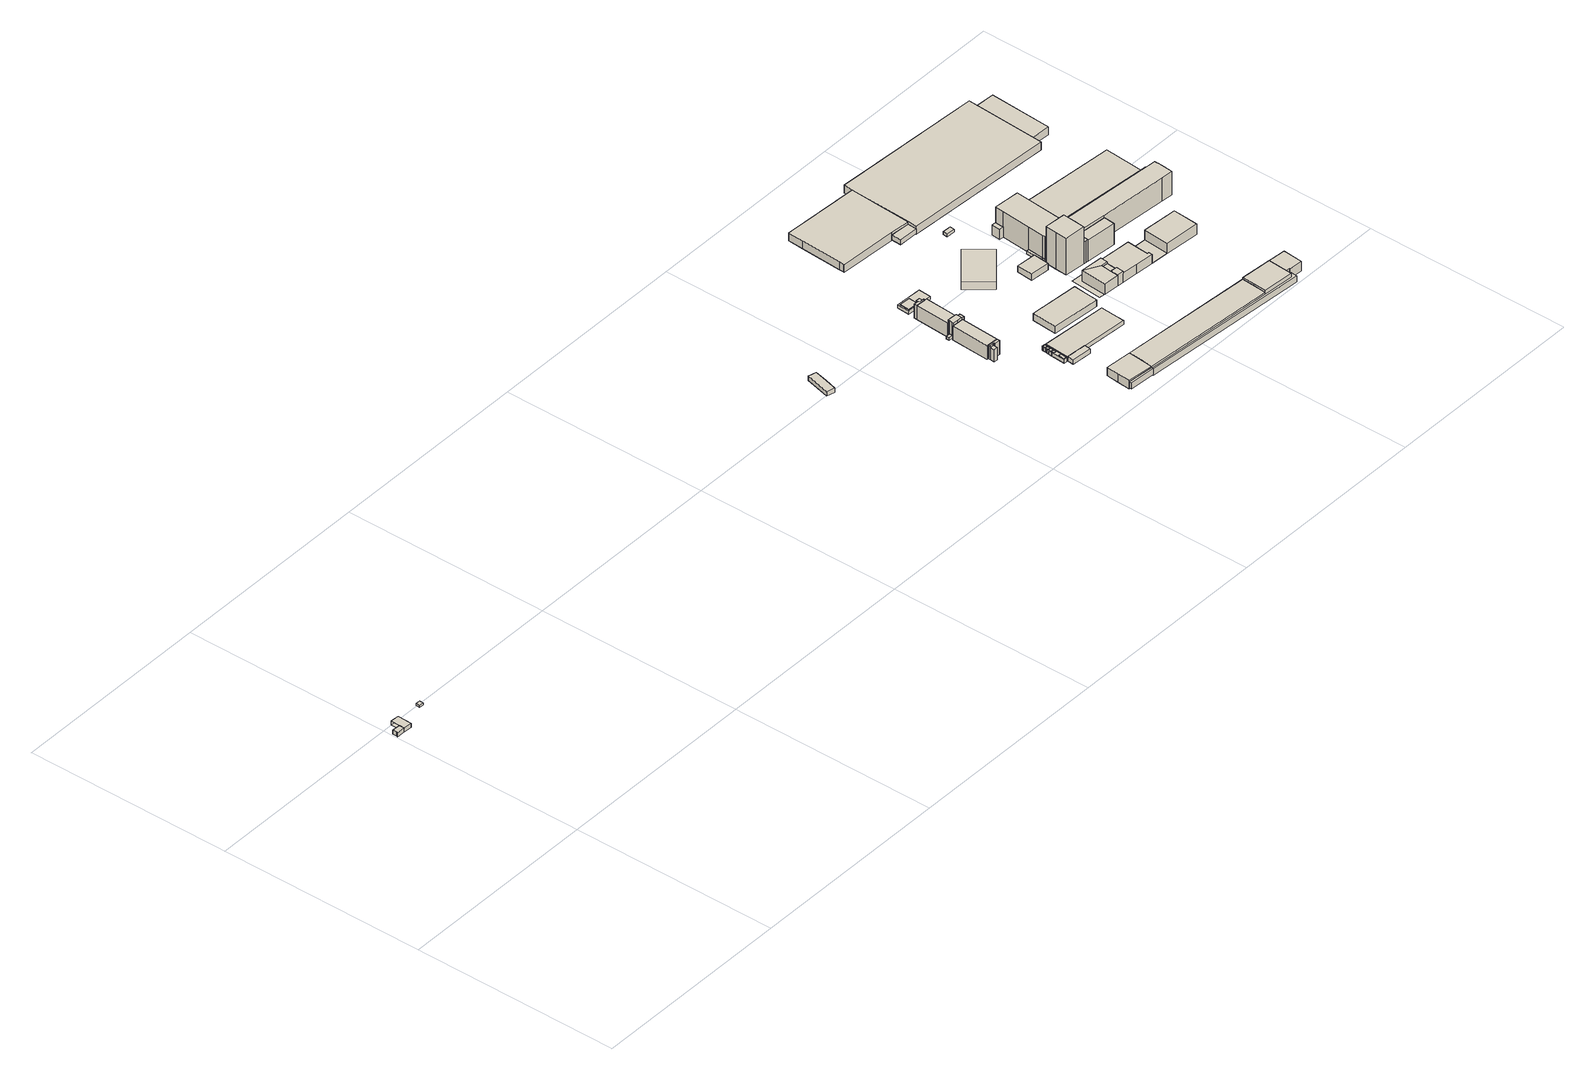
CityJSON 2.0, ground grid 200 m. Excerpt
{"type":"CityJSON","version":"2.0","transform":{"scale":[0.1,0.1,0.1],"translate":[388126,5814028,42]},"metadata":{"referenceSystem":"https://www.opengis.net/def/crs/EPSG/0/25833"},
"CityObjects":{
"building1":{"type":"Building","attributes":{"Gemeindeschluessel":"11000007","function":"31001_2081"},"address":[{"country":"Germany","locality":"Berlin","thoroughfareNumber":"20","thoroughfareName":"Priesterweg"}],"children":["building1-1","building1-2"]},
"building1-1":{"type":"BuildingPart","attributes":{"BezugspunktDach":"2200","measuredHeight":4.39,"storeysAboveGround":1},"parents":["building1"],"geometry":[{"type":"MultiSurface","lod":"1","boundaries":[[[0,1,2,3,4,5]],[[6,7,8,9,10,11]],[[8,7,3,2]],[[9,8,2,1]],[[10,9,1,0]],[[11,10,0,5]],[[6,11,5,4]]]}]},
"building1-2":{"type":"BuildingPart","attributes":{"BezugspunktDach":"2200","measuredHeight":4.13,"storeysAboveGround":1},"parents":["building1"],"geometry":[{"type":"MultiSurface","lod":"1","boundaries":[[[12,13,14,15,16]],[[17,18,6,11,19]],[[17,19,16,15]],[[18,17,15,14]],[[6,18,14,13]],[[5,4,6,13,12]],[[19,11,12,16]],[[11,6,4,5]]]}]},
"building2":{"type":"Building","attributes":{"Gemeindeschluessel":"11000007","BezugspunktDach":"2200","function":"31001_2612","measuredHeight":2.04,"storeysAboveGround":1},"address":[{"country":"Germany","locality":"Berlin","thoroughfareNumber":"21","thoroughfareName":"Priesterweg"}],"geometry":[{"type":"Solid","lod":"1","boundaries":[[[[20,21,22,23]],[[24,25,26,27]],[[24,27,23,22]],[[25,24,22,21]],[[26,25,21,20]],[[27,26,20,23]]]]}]},
"building3":{"type":"Building","attributes":{"name":"Stellwerk Tnt (Ruine)","Gemeindeschluessel":"11000007","BezugspunktDach":"2200","function":"31001_2423","measuredHeight":5.54,"storeysAboveGround":2},"address":[{"country":"Germany","locality":"Berlin","thoroughfareNumber":"47 (11)","thoroughfareName":"Prellerweg"}],"geometry":[{"type":"Solid","lod":"1","boundaries":[[[[28,29,30,31,32]],[[33,34,35,36,37]],[[33,37,32,31]],[[34,33,31,30]],[[35,34,30,29]],[[36,35,29,28]],[[37,36,28,32]]]]}]},
"building4":{"type":"Building","attributes":{"Gemeindeschluessel":"11000007","BezugspunktDach":"2200","function":"51009_1610","measuredHeight":3.23,"storeysAboveGround":0},"address":[{"country":"Germany","locality":"Berlin"}],"geometry":[{"type":"Solid","lod":"1","boundaries":[[[[38,39,40,41]],[[42,43,44,45]],[[42,45,41,40]],[[43,42,40,39]],[[44,43,39,38]],[[45,44,38,41]]]]}]},
"building5":{"type":"Building","attributes":{"Gemeindeschluessel":"11000007","function":"31001_2020"},"address":[{"country":"Germany","locality":"Berlin","thoroughfareNumber":"21 (4)","thoroughfareName":"Eresburgstraße"}],"children":["building5-1","building5-2","building5-3","building5-4","building5-5","building5-6","building5-7","building5-8"]},
"building5-1":{"type":"BuildingPart","attributes":{"BezugspunktDach":"2200","measuredHeight":13.93,"storeysAboveGround":4},"parents":["building5"],"geometry":[{"type":"MultiSurface","lod":"1","boundaries":[[[46,47,48,49,50,51]],[[52,53,54,55,56,57]],[[52,57,51,50]],[[53,52,50,49]],[[54,58,59,60,48]],[[55,54,48,47]],[[57,56,46,51]],[[60,59,58,61]],[[53,49,61,58]],[[56,55,47,46]]]}]},
"building5-2":{"type":"BuildingPart","attributes":{"BezugspunktDach":"2200","measuredHeight":13.89,"storeysAboveGround":4},"parents":["building5"],"geometry":[{"type":"MultiSurface","lod":"1","boundaries":[[[62,63,64,65,66,67,68]],[[69,70,71,72,73,74,75]],[[69,75,68,67]],[[70,69,67,66]],[[71,70,66,65]],[[72,71,65,64]],[[73,76,77,72,64,63]],[[74,73,63,62]],[[72,77,76,73]],[[78,75,79,74,62,68]]]}]},
"building5-3":{"type":"BuildingPart","attributes":{"BezugspunktDach":"2200","measuredHeight":13.92,"storeysAboveGround":4},"parents":["building5"],"geometry":[{"type":"MultiSurface","lod":"1","boundaries":[[[80,81,82,83,84,85,86]],[[75,74,87,88,89,90,91]],[[75,91,86,85]],[[74,62,68,75,85,84]],[[87,74,84,83]],[[88,87,83,82]],[[89,88,82,81]],[[91,90,80,86]],[[75,68,62,74]],[[90,92,93,94,80]],[[89,81,94,93]]]}]},
"building5-4":{"type":"BuildingPart","attributes":{"BezugspunktDach":"2200","measuredHeight":13.1,"storeysAboveGround":4},"parents":["building5"],"geometry":[{"type":"MultiSurface","lod":"1","boundaries":[[[76,95,96,77]],[[97,98,73,72]],[[97,72,77,96]],[[98,97,96,95]],[[73,98,95,76]],[[99,72,73,76,77]]]}]},
"building5-5":{"type":"BuildingPart","attributes":{"BezugspunktDach":"2200","measuredHeight":17.8,"storeysAboveGround":4},"parents":["building5"],"geometry":[{"type":"MultiSurface","lod":"1","boundaries":[[[100,101,102,103,104,105,106,107,108]],[[109,110,90,93,89,111,59,58,53]],[[109,53,108,107]],[[110,109,107,106]],[[90,110,106,105]],[[94,80,105,104]],[[89,81,94,93,104,103]],[[111,112,113,114,89,103,102]],[[59,111,102,101]],[[61,60,101,100]],[[49,61,58,100,108]],[[93,90,80,94]],[[93,94,81,89,115]],[[114,113,112,111]],[[58,59,60,61]],[[53,58,61,49]]]}]},
"building5-6":{"type":"BuildingPart","attributes":{"BezugspunktDach":"2200","measuredHeight":13.93,"storeysAboveGround":4},"parents":["building5"],"geometry":[{"type":"MultiSurface","lod":"1","boundaries":[[[116,117,118,119,47,46,120]],[[56,55,121,122,123,124,125]],[[56,125,120,46]],[[121,55,47,119]],[[122,121,119,118]],[[123,122,118,117]],[[124,123,117,116]],[[126,127,116,120]],[[55,56,46,47]],[[125,124,127,126]]]}]},
"building5-7":{"type":"BuildingPart","attributes":{"BezugspunktDach":"2200","measuredHeight":13.39,"storeysAboveGround":4},"parents":["building5"],"geometry":[{"type":"Solid","lod":"1","boundaries":[[[[128,127,126,129]],[[125,124,130,131]],[[125,131,129,126]],[[130,124,127,128]],[[131,130,128,129]],[[127,124,125,126]]]]}]},
"building5-8":{"type":"BuildingPart","attributes":{"BezugspunktDach":"2200","measuredHeight":15.84,"storeysAboveGround":4},"parents":["building5"],"geometry":[{"type":"Solid","lod":"1","boundaries":[[[[132,133,113,112]],[[114,134,135,111]],[[134,114,113,133]],[[135,134,133,132]],[[111,135,132,112]],[[114,111,112,113]]]]}]},
"building6":{"type":"Building","attributes":{"Gemeindeschluessel":"11000007","BezugspunktDach":"2200","function":"51009_1610","measuredHeight":6.25,"storeysAboveGround":0},"address":[{"country":"Germany","locality":"Berlin"}],"geometry":[{"type":"Solid","lod":"1","boundaries":[[[[136,137,138,139]],[[140,141,142,143]],[[140,143,139,138]],[[141,140,138,137]],[[142,141,137,136]],[[143,142,136,139]]]]}]},
"building7":{"type":"Building","attributes":{"Gemeindeschluessel":"11000007","BezugspunktDach":"2200","function":"31001_2140","measuredHeight":4.08,"storeysAboveGround":1},"address":[{"country":"Germany","locality":"Berlin","thoroughfareNumber":"20 (1)","thoroughfareName":"Bessemerstraße"}],"geometry":[{"type":"Solid","lod":"1","boundaries":[[[[144,145,146,147,148]],[[149,150,151,152,153]],[[149,153,148,147]],[[150,149,147,146]],[[151,150,146,145]],[[152,151,145,144]],[[153,152,144,148]]]]}]},
"building8":{"type":"Building","attributes":{"Gemeindeschluessel":"11000007","BezugspunktDach":"2200","function":"51009_1610","measuredHeight":4.01,"storeysAboveGround":0},"address":[{"country":"Germany","locality":"Berlin"}],"geometry":[{"type":"Solid","lod":"1","boundaries":[[[[154,155,156,157,158,159,160,161,162,163,164,165,166,167,168,169,170,171,172,173,174,175,176,177,178,179,180,181,182,183,184,185,186,187,188,189,190,191,192,193,194,195,196,197,198,199,200,201,202,203,204,205,206,207,208,209,210],[211,212,213,214,215,216,217,218,219,220,221,222,223,224,225,226,227,228,229,230,231,232,233,209],[234,235,236,237],[238,239,240,241,242,243,244,245,246,247,248,249,250,251,252,253,254,255,256,257,258,259,260,216]],[[261,262,263,264,265,266,267,268,269,270,271,272,273,274,275,276,277,278,279,280,281,282,283,284,285,286,287,288,289,290,291,292,293,294,295,296,297,298,299,300,301,302,303,304,305,306,307,308,309,310,311,312,313,314,315,316,317],[318,319,320,321,322,323,324,325,326,327,328,329,330,331,332,333,334,335,336,337,338,339,340,261],[341,342,343,344],[345,346,347,348,349,350,351,352,353,354,355,356,357,358,359,360,361,362,363,364,365,366,367,335]],[[261,317,210,209]],[[262,261,209,208]],[[263,262,208,207]],[[264,263,207,206]],[[265,264,206,205]],[[266,265,205,204]],[[267,266,204,203]],[[268,267,203,202]],[[269,268,202,201]],[[270,269,201,200]],[[271,270,200,199]],[[272,271,199,198]],[[273,272,198,197]],[[274,273,197,196]],[[275,274,196,195]],[[276,275,195,194]],[[277,276,194,193]],[[278,277,193,192]],[[279,278,192,191]],[[280,279,191,190]],[[281,280,190,189]],[[282,281,189,188]],[[283,282,188,187]],[[284,283,187,186]],[[285,284,186,185]],[[286,285,185,184]],[[287,286,184,183]],[[288,287,183,182]],[[289,288,182,181]],[[290,289,181,180]],[[291,290,180,179]],[[292,291,179,178]],[[293,292,178,177]],[[294,293,177,176]],[[295,294,176,175]],[[296,295,175,174]],[[297,296,174,173]],[[298,297,173,172]],[[299,298,172,171]],[[300,299,171,170]],[[301,300,170,169]],[[302,301,169,168]],[[303,302,168,167]],[[304,303,167,166]],[[305,304,166,165]],[[306,305,165,164]],[[307,306,164,163]],[[308,307,163,162]],[[309,308,162,161]],[[310,309,161,160]],[[311,310,160,159]],[[312,311,159,158]],[[313,312,158,157]],[[314,313,157,156]],[[315,314,156,155]],[[316,315,155,154]],[[317,316,154,210]],[[318,261,209,233]],[[319,318,233,232]],[[320,319,232,231]],[[321,320,231,230]],[[322,321,230,229]],[[323,322,229,228]],[[324,323,228,227]],[[325,324,227,226]],[[326,325,226,225]],[[327,326,225,224]],[[328,327,224,223]],[[329,328,223,222]],[[330,329,222,221]],[[331,330,221,220]],[[332,331,220,219]],[[333,332,219,218]],[[334,333,218,217]],[[335,334,217,216]],[[336,335,216,215]],[[337,336,215,214]],[[338,337,214,213]],[[339,338,213,212]],[[340,339,212,211]],[[261,340,211,209]],[[341,344,237,236]],[[342,341,236,235]],[[343,342,235,234]],[[344,343,234,237]],[[345,335,216,260]],[[346,345,260,259]],[[347,346,259,258]],[[348,347,258,257]],[[349,348,257,256]],[[350,349,256,255]],[[351,350,255,254]],[[352,351,254,253]],[[353,352,253,252]],[[354,353,252,251]],[[355,354,251,250]],[[356,355,250,249]],[[357,356,249,248]],[[358,357,248,247]],[[359,358,247,246]],[[360,359,246,245]],[[361,360,245,244]],[[362,361,244,243]],[[363,362,243,242]],[[364,363,242,241]],[[365,364,241,240]],[[366,365,240,239]],[[367,366,239,238]],[[335,367,238,216]]]]}]},
"building9":{"type":"Building","attributes":{"Gemeindeschluessel":"11000007","BezugspunktDach":"2200","function":"31001_2513","measuredHeight":3.84,"storeysAboveGround":1},"address":[{"country":"Germany","locality":"Berlin","thoroughfareNumber":"20 (2)","thoroughfareName":"Bessemerstraße"}],"geometry":[{"type":"Solid","lod":"1","boundaries":[[[[233,232,231,230,229,228,227,226,225,224,223,222,221,220,219,218,217,216,215,214,213,212,211,209]],[[368,369,370,371,372,373,374,375,376,377,378,379,380,381,382,383,384,385,386,387,388,389,390,391]],[[368,391,209,211]],[[369,368,211,212]],[[370,369,212,213]],[[371,370,213,214]],[[372,371,214,215]],[[373,372,215,216]],[[374,373,216,217]],[[375,374,217,218]],[[376,375,218,219]],[[377,376,219,220]],[[378,377,220,221]],[[379,378,221,222]],[[380,379,222,223]],[[381,380,223,224]],[[382,381,224,225]],[[383,382,225,226]],[[384,383,226,227]],[[385,384,227,228]],[[386,385,228,229]],[[387,386,229,230]],[[388,387,230,231]],[[389,388,231,232]],[[390,389,232,233]],[[391,390,233,209]]]]}]},
"building10":{"type":"Building","attributes":{"Gemeindeschluessel":"11000007","BezugspunktDach":"2200","function":"31001_2513","measuredHeight":3.64,"storeysAboveGround":1},"address":[{"country":"Germany","locality":"Berlin","thoroughfareNumber":"20 (3)","thoroughfareName":"Bessemerstraße"}],"geometry":[{"type":"Solid","lod":"1","boundaries":[[[[242,241,240,239,238,216,260,259,258,257,256,255,254,253,252,251,250,249,248,247,246,245,244,243]],[[392,393,394,395,396,397,398,399,400,401,402,403,404,405,406,407,408,409,410,411,412,413,414,415]],[[392,415,243,244]],[[393,392,244,245]],[[394,393,245,246]],[[395,394,246,247]],[[396,395,247,248]],[[397,396,248,249]],[[398,397,249,250]],[[399,398,250,251]],[[400,399,251,252]],[[401,400,252,253]],[[402,401,253,254]],[[403,402,254,255]],[[404,403,255,256]],[[405,404,256,257]],[[406,405,257,258]],[[407,406,258,259]],[[408,407,259,260]],[[409,408,260,216]],[[410,409,216,238]],[[411,410,238,239]],[[412,411,239,240]],[[413,412,240,241]],[[414,413,241,242]],[[415,414,242,243]]]]}]},
"building11":{"type":"Building","attributes":{"Gemeindeschluessel":"11000007","BezugspunktDach":"2200","function":"31001_2513","measuredHeight":3.41,"storeysAboveGround":1},"address":[{"country":"Germany","locality":"Berlin","thoroughfareNumber":"20 (4)","thoroughfareName":"Bessemerstraße"}],"geometry":[{"type":"Solid","lod":"1","boundaries":[[[[207,416,417,203,202,201,200,199,198,197,196,195,194,193,192,191,190,189,188,187,186,418,419,420]],[[421,422,423,424,425,426,427,428,429,430,431,432,433,434,435,436,437,438,439,440,441,442,443,444]],[[421,444,420,419]],[[422,421,419,418]],[[423,422,418,186]],[[424,423,186,187]],[[425,424,187,188]],[[426,425,188,189]],[[427,426,189,190]],[[428,427,190,191]],[[429,428,191,192]],[[430,429,192,193]],[[431,430,193,194]],[[432,431,194,195]],[[433,432,195,196]],[[434,433,196,197]],[[435,434,197,198]],[[436,435,198,199]],[[437,436,199,200]],[[438,437,200,201]],[[439,438,201,202]],[[440,439,202,203]],[[441,440,203,417]],[[442,441,417,416]],[[443,442,416,207]],[[444,443,207,420]]]]}]},
"building12":{"type":"Building","attributes":{"Gemeindeschluessel":"11000007","BezugspunktDach":"2200","function":"31001_2513","measuredHeight":3.21,"storeysAboveGround":1},"address":[{"country":"Germany","locality":"Berlin","thoroughfareNumber":"20 (5)","thoroughfareName":"Bessemerstraße"}],"geometry":[{"type":"Solid","lod":"1","boundaries":[[[[445,446,178,177,176,175,174,173,172,171,170,169,168,167,166,165,164,163,162,447,448,449,450,451]],[[452,453,454,455,456,457,458,459,460,461,462,463,464,465,466,467,468,469,470,471,472,473,474,475]],[[452,475,451,450]],[[453,452,450,449]],[[454,453,449,448]],[[455,454,448,447]],[[456,455,447,162]],[[457,456,162,163]],[[458,457,163,164]],[[459,458,164,165]],[[460,459,165,166]],[[461,460,166,167]],[[462,461,167,168]],[[463,462,168,169]],[[464,463,169,170]],[[465,464,170,171]],[[466,465,171,172]],[[467,466,172,173]],[[468,467,173,174]],[[469,468,174,175]],[[470,469,175,176]],[[471,470,176,177]],[[472,471,177,178]],[[473,472,178,446]],[[474,473,446,445]],[[475,474,445,451]]]]}]},
"building13":{"type":"Building","attributes":{"Gemeindeschluessel":"11000007","BezugspunktDach":"2200","function":"31001_2621","measuredHeight":3.21,"storeysAboveGround":1},"address":[{"country":"Germany","locality":"Berlin","thoroughfareNumber":"21 (2)","thoroughfareName":"Eresburgstraße"}],"geometry":[{"type":"Solid","lod":"1","boundaries":[[[[476,477,478,479]],[[480,481,482,483]],[[480,483,479,478]],[[481,480,478,477]],[[482,481,477,476]],[[483,482,476,479]]]]}]},
"building14":{"type":"Building","attributes":{"Gemeindeschluessel":"11000007","BezugspunktDach":"2200","function":"51009_1610","measuredHeight":3.25,"storeysAboveGround":0},"address":[{"country":"Germany","locality":"Berlin"}],"geometry":[{"type":"Solid","lod":"1","boundaries":[[[[484,485,486,487],[477,476,479,478]],[[488,489,490,491],[492,493,494,495]],[[488,491,487,486]],[[489,488,486,485]],[[490,489,485,484]],[[491,490,484,487]],[[492,495,478,479]],[[493,492,479,476]],[[494,493,476,477]],[[495,494,477,478]]]]}]},
"building15":{"type":"Building","attributes":{"Gemeindeschluessel":"11000007","function":"31001_2741"},"address":[{"country":"Germany","locality":"Berlin","thoroughfareNumber":"20","thoroughfareName":"Bessemerstraße"}],"children":["building15-1","building15-2"]},
"building15-1":{"type":"BuildingPart","attributes":{"BezugspunktDach":"2200","measuredHeight":6.26,"storeysAboveGround":1},"parents":["building15"],"geometry":[{"type":"MultiSurface","lod":"1","boundaries":[[[496,497,498,499,500]],[[501,502,503,504,505]],[[501,505,500,499]],[[502,501,499,498]],[[503,502,498,497]],[[504,503,497,496]],[[504,496,506,507]],[[500,505,507,506]]]}]},
"building15-2":{"type":"BuildingPart","attributes":{"BezugspunktDach":"2200","measuredHeight":4.5,"storeysAboveGround":1},"parents":["building15"],"geometry":[{"type":"MultiSurface","lod":"1","boundaries":[[[508,509,510,511]],[[505,507,512,513]],[[505,513,511,510]],[[506,500,510,509]],[[512,507,509,508]],[[513,512,508,511]],[[507,505,500,506]]]}]},
"building16":{"type":"Building","attributes":{"Gemeindeschluessel":"11000007","BezugspunktDach":"2200","function":"31001_2142","measuredHeight":8.24,"storeysAboveGround":1},"address":[{"country":"Germany","locality":"Berlin","thoroughfareNumber":"2 (4)","thoroughfareName":"Bessemerstraße"}],"geometry":[{"type":"Solid","lod":"1","boundaries":[[[[514,515,516,517,518]],[[519,520,521,522,523]],[[519,523,518,517]],[[520,519,517,516]],[[521,520,516,515]],[[522,521,515,514]],[[523,522,514,518]]]]}]},
"building17":{"type":"Building","attributes":{"Gemeindeschluessel":"11000007","BezugspunktDach":"2200","function":"31001_2142","measuredHeight":8.46,"storeysAboveGround":2},"address":[{"country":"Germany","locality":"Berlin","thoroughfareNumber":"2 (5)","thoroughfareName":"Bessemerstraße"}],"geometry":[{"type":"Solid","lod":"1","boundaries":[[[[524,525,526,527]],[[528,529,530,531]],[[528,531,527,526]],[[529,528,526,525]],[[530,529,525,524]],[[531,530,524,527]]]]}]},
"building18":{"type":"Building","attributes":{"Gemeindeschluessel":"11000007","function":"31001_2143"},"address":[{"country":"Germany","locality":"Berlin","thoroughfareNumber":"24 (1)","thoroughfareName":"Bessemerstraße"}],"children":["building18-1","building18-2","building18-3","building18-4"]},
"building18-1":{"type":"BuildingPart","attributes":{"BezugspunktDach":"2200","measuredHeight":11,"storeysAboveGround":2},"parents":["building18"],"geometry":[{"type":"MultiSurface","lod":"1","boundaries":[[[532,533,534,535,536,537,538]],[[539,540,541,542,543,544,545]],[[546,547,538,537]],[[540,548,546,539,537,536]],[[541,540,536,535]],[[549,550,551,541,535,534]],[[552,549,542,534,533]],[[544,543,533,532]],[[545,544,532,538]],[[539,545,547,546]],[[539,546,548,540]],[[542,553,550,549]],[[553,541,551,550]],[[543,542,549,552]]]}]},
"building18-2":{"type":"BuildingPart","attributes":{"BezugspunktDach":"2200","measuredHeight":10.86,"storeysAboveGround":2},"parents":["building18"],"geometry":[{"type":"MultiSurface","lod":"1","boundaries":[[[554,555,556,557,558,559,551,550,552]],[[553,541,560,561,562,563,564,565,543]],[[560,541,551,559]],[[561,560,559,558]],[[562,561,558,557]],[[563,562,557,556]],[[564,563,556,555]],[[565,564,555,554]],[[543,565,554,552]],[[553,566,542,549,550]],[[543,552,549,542]],[[541,553,550,551]]]}]},
"building18-3":{"type":"BuildingPart","attributes":{"BezugspunktDach":"2200","measuredHeight":9.81,"storeysAboveGround":2},"parents":["building18"],"geometry":[{"type":"MultiSurface","lod":"1","boundaries":[[[547,548,567,568]],[[569,570,571,572]],[[569,572,568,573,574,575,576,567],[577,575,574,568]],[[570,569,567,548]],[[571,570,540,539,545,547]],[[572,571,547,568]],[[567,576,575,574,573]],[[574,575,577,568]],[[547,545,539,546]],[[548,546,539,540]]]}]},
"building18-4":{"type":"BuildingPart","attributes":{"BezugspunktDach":"2200","measuredHeight":9.65,"storeysAboveGround":2},"parents":["building18"],"geometry":[{"type":"Solid","lod":"1","boundaries":[[[[568,574,567,578,579,580]],[[581,582,576,575,577,583]],[[581,583,580,579]],[[582,581,579,578]],[[576,582,578,567]],[[583,577,568,580]],[[575,576,567,574]],[[575,574,568,577]]]]}]},
"building19":{"type":"Building","attributes":{"Gemeindeschluessel":"11000007","BezugspunktDach":"2200","function":"51009_1610","measuredHeight":6.42,"storeysAboveGround":0},"address":[{"country":"Germany","locality":"Berlin"}],"geometry":[{"type":"Solid","lod":"1","boundaries":[[[[584,585,586,587,588,589,590,591]],[[592,593,594,595,596,597,598,599]],[[592,599,591,590]],[[593,592,590,589]],[[594,593,589,588]],[[595,594,588,587]],[[596,595,587,586]],[[597,596,586,585]],[[598,597,585,584]],[[599,598,584,591]]]]}]},
"building20":{"type":"Building","attributes":{"Gemeindeschluessel":"11000007","BezugspunktDach":"2200","function":"31001_2111","measuredHeight":6.46,"storeysAboveGround":1},"address":[{"country":"Germany","locality":"Berlin","thoroughfareNumber":"2 (7)","thoroughfareName":"Bessemerstraße"}],"geometry":[{"type":"Solid","lod":"1","boundaries":[[[[600,601,602,603,604,605]],[[606,607,608,609,610,611]],[[606,611,605,604]],[[607,606,604,603]],[[608,607,603,602]],[[609,608,602,601]],[[610,609,601,600]],[[611,610,600,605]]]]}]},
"building21":{"type":"Building","attributes":{"Gemeindeschluessel":"11000007","BezugspunktDach":"2200","function":"51009_1610","measuredHeight":4.78,"storeysAboveGround":0},"address":[{"country":"Germany","locality":"Berlin"}],"geometry":[{"type":"Solid","lod":"1","boundaries":[[[[612,613,614,615]],[[616,617,618,619]],[[616,619,615,614]],[[617,616,614,613]],[[618,617,613,612]],[[619,618,612,615]]]]}]},
"building22":{"type":"Building","attributes":{"Gemeindeschluessel":"11000007","BezugspunktDach":"2200","function":"51009_1610","measuredHeight":3.13,"storeysAboveGround":0},"address":[{"country":"Germany","locality":"Berlin"}],"geometry":[{"type":"Solid","lod":"1","boundaries":[[[[620,621,622,623,624]],[[625,626,627,628,629]],[[625,629,624,623]],[[626,625,623,622]],[[627,626,622,621]],[[628,627,621,620]],[[629,628,620,624]]]]}]},
"building23":{"type":"Building","attributes":{"Gemeindeschluessel":"11000007","BezugspunktDach":"2200","function":"51009_1610","measuredHeight":3.1,"storeysAboveGround":0},"address":[{"country":"Germany","locality":"Berlin"}],"geometry":[{"type":"Solid","lod":"1","boundaries":[[[[621,630,631,622]],[[632,633,627,626]],[[632,626,622,631]],[[633,632,631,630]],[[627,633,630,621]],[[626,627,621,622]]]]}]},
"building24":{"type":"Building","attributes":{"Gemeindeschluessel":"11000007","BezugspunktDach":"2200","function":"31001_2142","measuredHeight":37.64,"storeysAboveGround":10},"address":[{"country":"Germany","locality":"Berlin","thoroughfareNumber":"2 (8)","thoroughfareName":"Bessemerstraße"}],"geometry":[{"type":"Solid","lod":"1","boundaries":[[[[634,635,636,637,638,639]],[[640,641,642,643,644,645]],[[640,645,639,638]],[[641,640,638,637]],[[642,641,637,636]],[[643,642,636,635]],[[644,643,635,634]],[[645,644,634,639]]]]}]},
"building25":{"type":"Building","attributes":{"Gemeindeschluessel":"11000007","BezugspunktDach":"2200","function":"31001_2523","measuredHeight":2.79,"storeysAboveGround":1},"address":[{"country":"Germany","locality":"Berlin","thoroughfareNumber":"21 (3)","thoroughfareName":"Eresburgstraße"}],"geometry":[{"type":"Solid","lod":"1","boundaries":[[[[646,647,648,649]],[[650,651,652,653]],[[650,653,649,648]],[[651,650,648,647]],[[652,651,647,646]],[[653,652,646,649]]]]}]},
"building26":{"type":"Building","attributes":{"Gemeindeschluessel":"11000007","function":"31001_2111"},"address":[{"country":"Germany","locality":"Berlin","thoroughfareNumber":"2 (2)","thoroughfareName":"Bessemerstraße"}],"children":["building26-1","building26-2","building26-3","building26-4","building26-5"]},
"building26-1":{"type":"BuildingPart","attributes":{"BezugspunktDach":"2200","measuredHeight":10.96,"storeysAboveGround":2},"parents":["building26"],"geometry":[{"type":"MultiSurface","lod":"1","boundaries":[[[654,655,656,657,658,659,660,661,662]],[[663,664,665,666,667,668,669,670,671]],[[666,665,659,658]],[[667,666,658,657]],[[668,667,657,656]],[[669,668,656,655]],[[670,669,655,654]],[[671,670,654,662]],[[662,661,663,671]],[[665,664,660,659]]]}]},
"building26-2":{"type":"BuildingPart","attributes":{"BezugspunktDach":"2200","measuredHeight":10.95,"storeysAboveGround":2},"parents":["building26"],"geometry":[{"type":"MultiSurface","lod":"1","boundaries":[[[672,673,674,675,676]],[[677,678,679,680,681]],[[677,681,676,675]],[[682,683,684,685,679,678,674,673]],[[681,680,672,676]],[[678,686,677,675,674]],[[685,684,683,682]],[[679,673,672,680]]]}]},
"building26-3":{"type":"BuildingPart","attributes":{"BezugspunktDach":"2200","measuredHeight":11.05,"storeysAboveGround":2},"parents":["building26"],"geometry":[{"type":"MultiSurface","lod":"1","boundaries":[[[687,688,689,690]],[[679,663,671,680]],[[673,672,690,689]],[[691,692,682,689,688]],[[663,679,685,693]],[[671,662,661,688,687]],[[680,671,687,690]],[[674,678,679,673]],[[672,673,679,680]],[[693,685,682,692,691]],[[663,661,662,671]]]}]},
"building26-4":{"type":"BuildingPart","attributes":{"BezugspunktDach":"2200","measuredHeight":11.02,"storeysAboveGround":2},"parents":["building26"],"geometry":[{"type":"MultiSurface","lod":"1","boundaries":[[[694,695,696,697]],[[665,664,678,677]],[[665,677,697,696]],[[660,659,665,696,695]],[[683,698,695,694]],[[678,664,699,684]],[[675,674,694,697]],[[661,663,664,660]],[[665,659,660,664]],[[684,699,698,683]],[[700,677,678,674,675]]]}]},
"building26-5":{"type":"BuildingPart","attributes":{"BezugspunktDach":"2200","measuredHeight":9.37,"storeysAboveGround":2},"parents":["building26"],"geometry":[{"type":"MultiSurface","lod":"1","boundaries":[[[692,698,683,682]],[[684,699,693,685]],[[661,660,698,692]],[[684,685,682,683]],[[701,699,684,702,683,698]],[[693,699,660,661]],[[685,693,692,682,703]]]}]},
"building27":{"type":"Building","attributes":{"Gemeindeschluessel":"11000007","BezugspunktDach":"2200","function":"51009_1610","measuredHeight":23.08,"storeysAboveGround":0},"address":[{"country":"Germany","locality":"Berlin"}],"geometry":[{"type":"Solid","lod":"1","boundaries":[[[[704,705,706,707,708,709,710]],[[643,711,712,713,714,715,644]],[[643,644,710,709]],[[711,643,709,708]],[[712,711,708,707]],[[713,712,707,706]],[[714,713,706,705]],[[715,714,705,704]],[[644,715,704,710]]]]}]},
"building28":{"type":"Building","attributes":{"Gemeindeschluessel":"11000007","BezugspunktDach":"2200","function":"51009_1610","measuredHeight":0.26,"storeysAboveGround":0},"address":[{"country":"Germany","locality":"Berlin"}],"geometry":[{"type":"Solid","lod":"1","boundaries":[[[[716,717,718,719,720,721,722,723,724,725,726,727]],[[728,729,730,731,732,733,734,735,736,737,738,739]],[[728,739,727,726]],[[729,728,726,725]],[[730,729,725,724]],[[731,730,724,723]],[[732,731,723,722]],[[733,732,722,721]],[[734,733,721,720]],[[735,734,720,719]],[[736,735,719,718]],[[737,736,718,717]],[[738,737,717,716]],[[739,738,716,727]]]]}]},
"building29":{"type":"Building","attributes":{"Gemeindeschluessel":"11000007","function":"31001_2142"},"address":[{"country":"Germany","locality":"Berlin","thoroughfareNumber":"2 (6)","thoroughfareName":"Bessemerstraße"}],"children":["building29-1","building29-2"]},
"building29-1":{"type":"BuildingPart","attributes":{"BezugspunktDach":"2200","measuredHeight":26.45,"storeysAboveGround":7},"parents":["building29"],"geometry":[{"type":"MultiSurface","lod":"1","boundaries":[[[740,741,742,743,744,745,746,747,748,749,750,751]],[[627,633,752,753,754,755,756,757,758,759,760,628]],[[627,628,751,750]],[[633,627,750,749]],[[752,633,749,748]],[[753,761,762,748,747]],[[754,753,747,746]],[[755,754,746,745]],[[756,755,745,744]],[[757,756,744,743]],[[758,757,743,742]],[[759,758,742,741]],[[760,759,741,740]],[[628,760,740,751]],[[752,762,761,753]]]}]},
"building29-2":{"type":"BuildingPart","attributes":{"BezugspunktDach":"2200","measuredHeight":10.46,"storeysAboveGround":7},"parents":["building29"],"geometry":[{"type":"MultiSurface","lod":"1","boundaries":[[[762,761,763,764]],[[765,766,767,768]],[[765,768,764,763]],[[766,765,763,761]],[[767,766,761,753,752]],[[768,767,762,764]],[[752,753,761,762]]]}]},
"building30":{"type":"Building","attributes":{"Gemeindeschluessel":"11000007","function":"31001_2050"},"address":[{"country":"Germany","locality":"Berlin","thoroughfareNumber":"21","thoroughfareName":"Eresburgstraße"}],"children":["building30-1","building30-2","building30-3"]},
"building30-1":{"type":"BuildingPart","attributes":{"BezugspunktDach":"2200","measuredHeight":8.03,"storeysAboveGround":1},"parents":["building30"],"geometry":[{"type":"MultiSurface","lod":"1","boundaries":[[[769,770,771,772,773,774,775,776,777]],[[778,779,780,781,782,783,784,785,786]],[[778,786,777,776]],[[779,778,776,775]],[[780,787,788,789,790,779,775,774]],[[781,780,774,773]],[[782,781,773,772]],[[783,782,772,771]],[[785,784,770,769]],[[786,785,769,777]],[[791,788,787,780]],[[792,789,788,791]],[[792,779,790,789]],[[784,783,771,770]]]}]},
"building30-2":{"type":"BuildingPart","attributes":{"BezugspunktDach":"2200","measuredHeight":8.09,"storeysAboveGround":1},"parents":["building30"],"geometry":[{"type":"Solid","lod":"1","boundaries":[[[[793,794,790,789,788,787,795,796,797,798,799,800,801]],[[802,803,804,805,806,807,780,791,792,779,778,808,809]],[[802,809,801,800]],[[803,802,800,799]],[[804,803,799,798]],[[805,804,798,797]],[[806,805,797,796]],[[807,806,796,795]],[[780,807,795,787]],[[791,780,787,788]],[[779,792,789,790]],[[778,779,790,794]],[[808,778,794,793]],[[809,808,793,801]],[[792,791,788,789]]]]}]},
"building30-3":{"type":"BuildingPart","attributes":{"BezugspunktDach":"2200","measuredHeight":8.1,"storeysAboveGround":1},"parents":["building30"],"geometry":[{"type":"MultiSurface","lod":"1","boundaries":[[[810,811,812,813]],[[783,814,815,784]],[[771,770,813,812]],[[814,783,812,811]],[[815,814,811,810]],[[784,815,810,813]],[[783,784,770,771]]]}]},
"building31":{"type":"Building","attributes":{"Gemeindeschluessel":"11000007","BezugspunktDach":"2200","function":"31001_2111","measuredHeight":11.67,"storeysAboveGround":2},"address":[{"country":"Germany","locality":"Berlin","thoroughfareNumber":"2 (1)","thoroughfareName":"Bessemerstraße"}],"geometry":[{"type":"Solid","lod":"1","boundaries":[[[[816,817,818,819,820]],[[731,821,822,823,732]],[[731,732,820,819]],[[821,731,819,818]],[[822,821,818,817]],[[823,822,817,816]],[[732,823,816,820]]]]}]},
"building32":{"type":"Building","attributes":{"Gemeindeschluessel":"11000007","function":"31001_2111"},"address":[{"country":"Germany","locality":"Berlin","thoroughfareNumber":"2 (3)","thoroughfareName":"Bessemerstraße"}],"children":["building32-1","building32-2","building32-3","building32-4"]},
"building32-1":{"type":"BuildingPart","attributes":{"BezugspunktDach":"2200","measuredHeight":28.22,"storeysAboveGround":5},"parents":["building32"],"geometry":[{"type":"MultiSurface","lod":"1","boundaries":[[[824,825,826,827,828,829,830,831,832,833,834,835,836,837,838]],[[839,840,841,842,843,844,845,846,847,848,849,850,851,852,853]],[[839,853,838,837]],[[840,839,837,836]],[[841,840,836,835]],[[842,841,835,834]],[[843,842,834,833]],[[844,843,833,832]],[[854,855,856,832,831]],[[846,845,831,830]],[[847,846,830,829]],[[848,847,829,828]],[[849,848,828,827]],[[850,849,827,826]],[[851,850,826,825]],[[852,851,825,824]],[[853,857,858,859,852,824,838]],[[845,844,856,855,854]],[[852,859,858,857]]]}]},
"building32-2":{"type":"BuildingPart","attributes":{"BezugspunktDach":"2200","measuredHeight":21.34,"storeysAboveGround":5},"parents":["building32"],"geometry":[{"type":"Solid","lod":"1","boundaries":[[[[860,859,858,861]],[[857,852,862,863]],[[857,863,861,858]],[[862,852,859,860]],[[863,862,860,861]],[[852,857,858,859]]]]}]},
"building32-3":{"type":"BuildingPart","attributes":{"BezugspunktDach":"2200","measuredHeight":16.99,"storeysAboveGround":5},"parents":["building32"],"geometry":[{"type":"MultiSurface","lod":"1","boundaries":[[[855,864,865,866,856]],[[867,868,869,845,844]],[[867,844,856,866]],[[870,871,866,865]],[[869,868,865,864]],[[845,869,864,855]],[[868,867,871,870]],[[844,845,872,855,856]]]}]},
"building32-4":{"type":"BuildingPart","attributes":{"BezugspunktDach":"2200","measuredHeight":11.63,"storeysAboveGround":5},"parents":["building32"],"geometry":[{"type":"MultiSurface","lod":"1","boundaries":[[[870,873,874,871]],[[875,876,868,867]],[[875,867,871,874]],[[876,875,874,873]],[[868,876,873,870]],[[867,868,870,871,877]]]}]}
},
"vertices":[
[171,1855,53],[177,1994,53],[136,1996,53],[96,1998,53],[92,1909,53],[90,1858,53],[92,1909,13],[96,1998,13],[136,1996,13],[177,1994,13],[171,1855,13],[90,1858,13],
[90,1858,54],[92,1909,54],[12,1912,54],[11,1873,54],[10,1861,54],[11,1873,13],[12,1912,13],[10,1861,13],
[457,1962,32],[458,2003,32],[416,2005,32],[415,1964,32],[416,2005,11],[458,2003,11],[457,1962,11],[415,1964,11],
[5619,1942,90],[5650,2063,90],[5680,2184,90],[5603,2203,90],[5540,1962,90],[5603,2203,46],[5680,2184,46],[5650,2063,46],[5619,1942,46],[5540,1962,46],
[6777,1675,49],[6779,1706,49],[6741,1708,49],[6739,1677,49],[6741,1708,22],[6779,1706,22],[6777,1675,22],[6739,1677,22],
[6759,1288,160],[6859,1282,160],[6880,1654,160],[6777,1660,160],[6764,1661,160],[6742,1289,160],[6764,1661,20],[6777,1660,20],[6880,1654,20],[6859,1282,20],[6759,1288,20],[6742,1289,20],[6824,1657,20],[6870,1655,20],[6870,1655,160],[6824,1657,160],
[6885,2046,159],[6886,2063,159],[6850,2065,159],[6838,2065,159],[6839,2077,159],[6788,2080,159],[6786,2053,159],[6788,2080,20],[6839,2077,20],[6838,2065,20],[6850,2065,20],[6886,2063,20],[6885,2046,20],[6786,2053,20],[6886,2063,142],[6850,2065,142],[6786,2053,90],[6844,2049,20],
[6780,1721,160],[6874,1716,160],[6883,1715,160],[6902,2045,160],[6885,2046,160],[6786,2053,160],[6767,1722,160],[6902,2045,20],[6883,1715,20],[6874,1716,20],[6780,1721,20],[6767,1722,20],[6783,1721,20],[6827,1718,20],[6827,1718,160],
[6889,2108,142],[6853,2110,142],[6853,2110,20],[6889,2108,20],[6850,2065,90],
[6824,1657,185],[6870,1655,185],[6871,1662,185],[6874,1716,185],[6827,1718,185],[6780,1721,185],[6779,1706,185],[6777,1675,185],[6777,1660,185],[6777,1675,20],[6779,1706,20],[6871,1662,20],[6871,1662,171],[6874,1708,171],[6874,1708,20],[6838,1718,20],
[6795,1269,160],[6807,1269,160],[6806,1257,160],[6857,1254,160],[6758,1271,160],[6857,1254,20],[6806,1257,20],[6807,1269,20],[6795,1269,20],[6758,1271,20],[6758,1271,144],[6795,1269,144],
[6791,1224,144],[6755,1226,144],[6791,1224,20],[6755,1226,20],
[6907,1661,171],[6909,1706,171],[6909,1706,20],[6907,1661,20],
[7171,145,93],[7426,129,93],[7428,148,93],[7171,170,93],[7428,148,30],[7426,129,30],[7171,145,30],[7171,170,30],
[7127,796,47],[7140,795,47],[7145,856,47],[7119,858,47],[7114,797,47],[7119,858,7],[7145,856,7],[7140,795,7],[7127,796,7],[7114,797,7],
[7143,790,46],[7162,1034,46],[7129,1037,46],[7127,1021,46],[7128,1024,46],[7130,1028,46],[7132,1030,46],[7135,1033,46],[7138,1034,46],[7142,1035,46],[7146,1035,46],[7150,1034,46],[7154,1031,46],[7157,1028,46],[7158,1025,46],[7159,1020,46],[7159,1016,46],[7158,1012,46],[7156,1009,46],[7152,1006,46],[7149,1004,46],[7145,1003,46],[7140,1003,46],[7137,1005,46],[7133,1007,46],[7131,1010,46],[7129,1013,46],[7128,1016,46],[7127,1020,46],[7125,990,46],[7126,993,46],[7128,996,46],[7130,999,46],[7133,1001,46],[7137,1003,46],[7141,1003,46],[7145,1002,46],[7149,1001,46],[7152,998,46],[7155,995,46],[7156,991,46],[7157,987,46],[7156,983,46],[7155,979,46],[7152,975,46],[7149,973,46],[7145,971,46],[7141,971,46],[7136,972,46],[7133,973,46],[7130,975,46],[7128,977,46],[7126,980,46],[7125,983,46],[7125,986,46],[7120,923,46],[7110,793,46],[7121,927,46],[7122,931,46],[7125,934,46],[7129,936,46],[7132,938,46],[7137,938,46],[7141,938,46],[7144,936,46],[7148,933,46],[7150,930,46],[7152,926,46],[7152,922,46],[7151,918,46],[7149,914,46],[7147,911,46],[7143,908,46],[7139,907,46],[7135,906,46],[7131,907,46],[7127,909,46],[7124,911,46],[7122,915,46],[7120,919,46],[7114,797,46],[7119,858,46],[7145,856,46],[7140,795,46],[7133,939,46],[7129,942,46],[7126,944,46],[7124,948,46],[7123,952,46],[7123,956,46],[7124,960,46],[7126,964,46],[7129,967,46],[7132,969,46],[7136,970,46],[7140,970,46],[7144,969,46],[7148,967,46],[7151,964,46],[7153,961,46],[7154,957,46],[7154,953,46],[7153,949,46],[7151,945,46],[7149,942,46],[7145,940,46],[7141,939,46],[7120,923,6],[7125,986,6],[7125,983,6],[7126,980,6],[7128,977,6],[7130,975,6],[7133,973,6],[7136,972,6],[7141,971,6],[7145,971,6],[7149,973,6],[7152,975,6],[7155,979,6],[7156,983,6],[7157,987,6],[7156,991,6],[7155,995,6],[7152,998,6],[7149,1001,6],[7145,1002,6],[7141,1003,6],[7137,1003,6],[7133,1001,6],[7130,999,6],[7128,996,6],[7126,993,6],[7125,990,6],[7127,1020,6],[7128,1016,6],[7129,1013,6],[7131,1010,6],[7133,1007,6],[7137,1005,6],[7140,1003,6],[7145,1003,6],[7149,1004,6],[7152,1006,6],[7156,1009,6],[7158,1012,6],[7159,1016,6],[7159,1020,6],[7158,1025,6],[7157,1028,6],[7154,1031,6],[7150,1034,6],[7146,1035,6],[7142,1035,6],[7138,1034,6],[7135,1033,6],[7132,1030,6],[7130,1028,6],[7128,1024,6],[7127,1021,6],[7129,1037,6],[7162,1034,6],[7143,790,6],[7110,793,6],[7120,919,6],[7122,915,6],[7124,911,6],[7127,909,6],[7131,907,6],[7135,906,6],[7139,907,6],[7143,908,6],[7147,911,6],[7149,914,6],[7151,918,6],[7152,922,6],[7152,926,6],[7150,930,6],[7148,933,6],[7144,936,6],[7141,938,6],[7137,938,6],[7132,938,6],[7129,936,6],[7125,934,6],[7122,931,6],[7121,927,6],[7145,856,6],[7119,858,6],[7114,797,6],[7140,795,6],[7141,939,6],[7145,940,6],[7149,942,6],[7151,945,6],[7153,949,6],[7154,953,6],[7154,957,6],[7153,961,6],[7151,964,6],[7148,967,6],[7144,969,6],[7140,970,6],[7136,970,6],[7132,969,6],[7129,967,6],[7126,964,6],[7124,960,6],[7123,956,6],[7123,952,6],[7124,948,6],[7126,944,6],[7129,942,6],[7133,939,6],
[7121,927,8],[7122,931,8],[7125,934,8],[7129,936,8],[7132,938,8],[7137,938,8],[7141,938,8],[7144,936,8],[7148,933,8],[7150,930,8],[7152,926,8],[7152,922,8],[7151,918,8],[7149,914,8],[7147,911,8],[7143,908,8],[7139,907,8],[7135,906,8],[7131,907,8],[7127,909,8],[7124,911,8],[7122,915,8],[7120,919,8],[7120,923,8],
[7124,960,10],[7126,964,10],[7129,967,10],[7132,969,10],[7136,970,10],[7140,970,10],[7144,969,10],[7148,967,10],[7151,964,10],[7153,961,10],[7154,957,10],[7154,953,10],[7153,949,10],[7151,945,10],[7149,942,10],[7145,940,10],[7141,939,10],[7137,938,10],[7133,939,10],[7129,942,10],[7126,944,10],[7124,948,10],[7123,952,10],[7123,956,10],
[7127,979,46],[7129,976,46],[7127,995,46],[7125,991,46],[7125,987,46],[7125,991,12],[7127,995,12],[7130,999,12],[7133,1001,12],[7137,1003,12],[7141,1003,12],[7145,1002,12],[7149,1001,12],[7152,998,12],[7155,995,12],[7156,991,12],[7157,987,12],[7156,983,12],[7155,979,12],[7152,975,12],[7149,973,12],[7145,971,12],[7141,971,12],[7136,972,12],[7133,973,12],[7129,976,12],[7127,979,12],[7125,983,12],[7125,987,12],
[7128,1014,46],[7130,1010,46],[7134,1032,46],[7131,1030,46],[7129,1026,46],[7128,1022,46],[7127,1018,46],[7128,1022,14],[7129,1026,14],[7131,1030,14],[7134,1032,14],[7138,1034,14],[7142,1035,14],[7146,1035,14],[7150,1034,14],[7154,1031,14],[7157,1028,14],[7158,1025,14],[7159,1020,14],[7159,1016,14],[7158,1012,14],[7156,1009,14],[7152,1006,14],[7149,1004,14],[7145,1003,14],[7140,1003,14],[7137,1005,14],[7133,1007,14],[7130,1010,14],[7128,1014,14],[7127,1018,14],
[6917,2151,53],[6922,2242,53],[6816,2248,53],[6811,2157,53],[6816,2248,21],[6922,2242,21],[6917,2151,21],[6811,2157,21],
[7050,2129,53],[7057,2249,53],[6802,2263,53],[6795,2142,53],[6802,2263,20],[7057,2249,20],[7050,2129,20],[6795,2142,20],[6811,2157,20],[6917,2151,20],[6922,2242,20],[6816,2248,20],
[7800,744,42],[7809,864,42],[7818,984,42],[7171,1034,42],[7153,793,42],[7171,1034,4],[7818,984,4],[7809,864,4],[7800,744,4],[7153,793,4],[7349,778,42],[7349,778,4],
[7344,715,49],[7349,778,49],[7153,793,49],[7148,730,49],[7344,715,4],[7148,730,4],
[7825,1045,89],[7834,1166,89],[7844,1287,89],[7368,1325,89],[7349,1082,89],[7368,1325,18],[7844,1287,18],[7834,1166,18],[7825,1045,18],[7349,1082,18],
[7482,1799,109],[7797,2058,109],[7618,2275,109],[7303,2015,109],[7618,2275,24],[7797,2058,24],[7482,1799,24],[7303,2015,24],
[9043,29,120],[9047,86,120],[9051,150,120],[9059,272,120],[8757,295,120],[8749,173,120],[8740,51,120],[8749,173,21],[8757,295,21],[9059,272,21],[9051,150,21],[9047,86,21],[9043,29,21],[8740,51,21],[8749,173,104],[8740,51,104],[8757,295,104],[9051,150,119],[9053,179,119],[9059,272,119],[9047,86,119],[9053,179,21],
[9085,83,119],[9084,77,119],[9216,67,119],[9223,166,119],[9230,258,119],[9087,270,119],[9087,270,21],[9230,258,21],[9223,166,21],[9216,67,21],[9084,77,21],[9085,83,21],[9052,161,21],
[7450,396,104],[7428,148,104],[7450,396,17],[8757,295,17],[8740,51,17],[7428,148,17],[7446,353,104],[7439,272,104],[7439,272,18],[7450,396,18],[7428,148,18],
[7193,416,104],[7182,293,104],[7171,170,104],[7182,293,18],[7193,416,18],[7171,170,18],
[9078,2,89],[9084,77,89],[9085,83,89],[9047,86,89],[9043,29,89],[8740,51,89],[7428,148,89],[7426,129,89],[7428,148,24],[8740,51,24],[9043,29,24],[9047,86,24],[9085,83,24],[9084,77,24],[9078,2,24],[7426,129,24],
[7943,1642,87],[7949,1720,87],[7952,1747,87],[7956,1795,87],[7767,1810,87],[7754,1657,87],[7767,1810,22],[7956,1795,22],[7952,1747,22],[7949,1720,22],[7943,1642,22],[7754,1657,22],
[7639,2756,65],[7644,2845,65],[7455,2856,65],[7450,2762,65],[7455,2856,17],[7644,2845,17],[7639,2756,17],[7450,2762,17],
[7999,1716,55],[8001,1743,55],[7976,1745,55],[7952,1747,55],[7949,1720,55],[7952,1747,24],[7976,1745,24],[8001,1743,24],[7999,1716,24],[7949,1720,24],
[8014,1900,55],[7989,1902,55],[7989,1902,24],[8014,1900,24],
[8183,1468,399],[8192,1578,399],[8201,1690,399],[7998,1707,399],[7989,1594,399],[7980,1485,399],[7989,1594,23],[7998,1707,23],[8201,1690,23],[8192,1578,23],[8183,1468,23],[7980,1485,23],
[7847,2531,46],[7850,2578,46],[7767,2583,46],[7764,2536,46],[7767,2583,18],[7850,2578,18],[7847,2531,18],[7764,2536,18],
[8356,1063,115],[8532,1050,115],[8535,1086,115],[8516,1087,115],[8532,1299,115],[8219,1323,115],[8214,1253,115],[8206,1149,115],[8200,1075,115],[8206,1149,22],[8214,1253,22],[8219,1323,22],[8532,1299,22],[8516,1087,22],[8535,1086,22],[8532,1050,22],[8356,1063,22],[8200,1075,22],
[8134,1080,132],[8140,1154,132],[8148,1258,132],[8001,1339,132],[7982,1091,132],[8001,1339,22],[8148,1258,22],[8140,1154,22],[8134,1080,22],[7982,1091,22],[8140,1154,117],[8148,1258,117],[8148,1258,23],[8140,1154,23],[8139,1263,22],
[8200,1075,133],[8206,1149,133],[8140,1154,133],[8134,1080,133],[8206,1149,44],[8206,1149,117],[8206,1149,23],
[8148,1258,133],[8214,1253,133],[8219,1323,133],[8001,1339,133],[8214,1253,117],[8214,1253,23],[8001,1339,77],
[8214,1253,47],[8148,1258,112],[8140,1154,108],
[8207,1466,242],[8230,1465,242],[8239,1574,242],[8215,1576,242],[8202,1577,242],[8192,1578,242],[8183,1468,242],[8202,1577,23],[8215,1576,23],[8239,1574,23],[8230,1465,23],[8207,1466,23],
[7982,1091,25],[8001,1339,25],[8532,1299,25],[8516,1087,25],[8535,1086,25],[8532,1050,25],[8708,1036,25],[8727,1284,25],[8585,1295,25],[8590,1353,25],[7952,1399,25],[7928,1095,25],[7952,1399,23],[8590,1353,23],[8585,1295,23],[8727,1284,23],[8708,1036,23],[8532,1050,23],[8535,1086,23],[8516,1087,23],[8532,1299,23],[8001,1339,23],[7982,1091,23],[7928,1095,23],
[8212,1700,288],[8215,1731,288],[8218,1732,288],[8220,1765,288],[8252,1763,288],[8257,1829,288],[8293,2247,288],[8044,2267,288],[8038,2184,288],[8014,1900,288],[8001,1743,288],[7999,1716,288],[8038,2184,24],[8044,2267,24],[8293,2247,24],[8257,1829,24],[8252,1763,24],[8220,1765,24],[8218,1732,24],[8215,1731,24],[8212,1700,24],[8044,2267,128],[8038,2184,128],
[8004,2271,128],[7997,2187,128],[8004,2271,23],[8044,2267,23],[8038,2184,23],[7997,2187,23],
[9111,2672,91],[9117,2760,91],[9151,3365,91],[9156,3453,91],[7684,3537,91],[7679,3449,91],[7645,2845,91],[7644,2845,91],[7639,2756,91],[7644,2845,11],[7645,2845,11],[7679,3449,11],[7684,3537,11],[9156,3453,11],[9151,3365,11],[9117,2760,11],[9111,2672,11],[7639,2756,11],[7679,3449,90],[7679,3442,90],[7645,2852,90],[7645,2845,90],[7679,3442,11],[7645,2852,11],
[7455,2856,90],[7644,2845,90],[7477,3460,90],[6929,3492,90],[6928,3484,90],[6920,3338,90],[6897,2940,90],[6895,2895,90],[6894,2887,90],[6895,2895,11],[6897,2940,11],[6920,3338,11],[6928,3484,11],[6929,3492,11],[7477,3460,11],[7455,2856,11],[6894,2887,11],
[9298,2750,92],[9332,3354,92],[9151,3365,92],[9117,2760,92],[9332,3354,11],[9298,2750,11],
[9047,1011,128],[9057,1134,128],[9066,1258,128],[8727,1284,128],[8708,1036,128],[9066,1258,23],[9057,1134,23],[9047,1011,23],
[8538,1550,259],[9206,1497,259],[9317,1488,259],[9325,1582,259],[9330,1648,259],[9326,1649,259],[9328,1677,259],[9288,1680,259],[8252,1763,259],[8220,1765,259],[8218,1732,259],[8215,1731,259],[8212,1700,259],[8210,1671,259],[8202,1577,259],[8210,1671,22],[8212,1700,22],[8215,1731,22],[8218,1732,22],[8220,1765,22],[8252,1763,22],[9288,1680,22],[9328,1677,22],[9326,1649,22],[9330,1648,22],[9325,1582,22],[9317,1488,22],[9206,1497,22],[8538,1550,22],[8202,1577,22],[9288,1680,69],[9288,1680,192],[8252,1763,192],[8239,1574,22],[8239,1574,235],[8538,1550,235],
[8529,1441,235],[8230,1465,235],[8529,1441,22],[8230,1465,22],
[9294,1744,192],[9287,1745,192],[8257,1829,192],[8257,1829,22],[9287,1745,22],[9294,1744,22],[9287,1745,139],[8257,1829,139],[9288,1680,52],
[9321,2164,139],[8293,2247,139],[8293,2247,22],[9321,2164,22],[8257,1829,48]
]}
